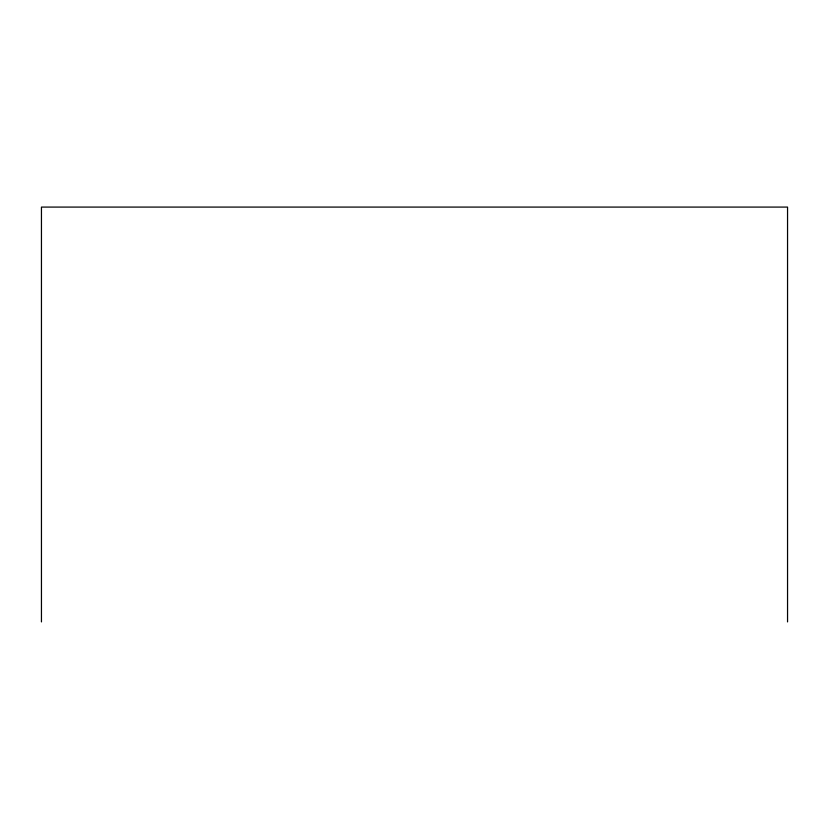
<?xml version="1.0" encoding="UTF-8"?>
<svg xmlns="http://www.w3.org/2000/svg" width="829" height="829" viewBox="0 0 829 829"><rect width="100%" height="100%" fill="white"/><g stroke="black" fill="none" stroke-linecap="round" stroke-linejoin="round"><path stroke-width="1.24" d="M787.55 621.916L787.55 207.084L41.45 207.084L41.45 621.916"/></g></svg>
